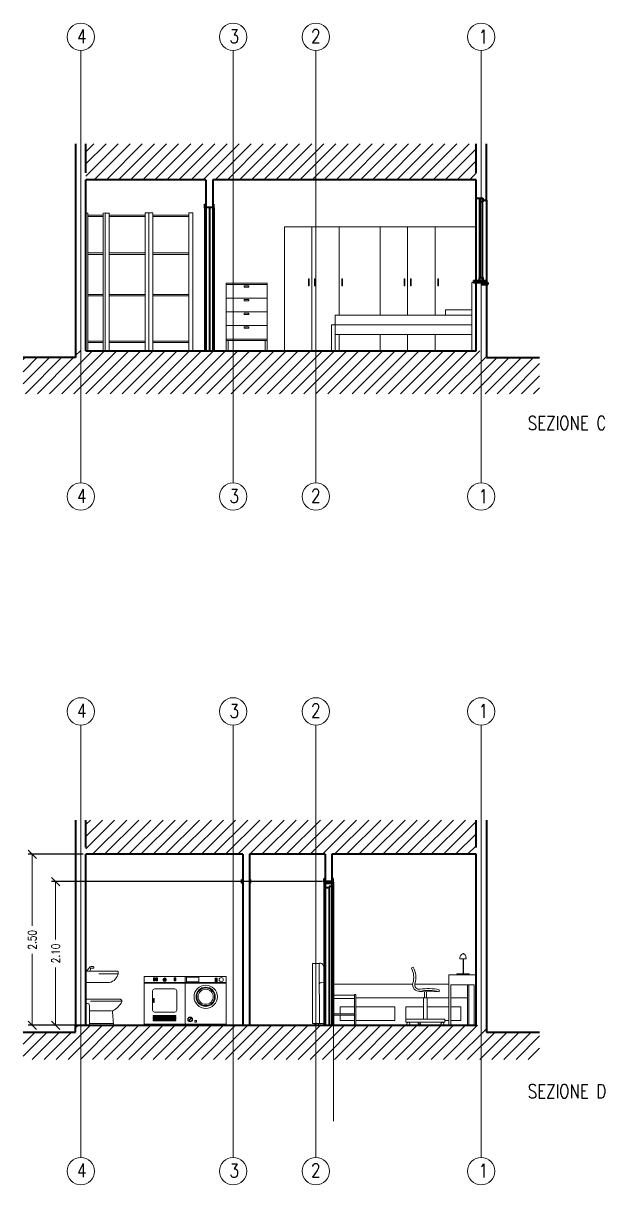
# Model space of a CAD drawing. Header units: metres. Extents: x 291.3 to 317.6, y 133.9 to 179.2.
# Drawn here: x 309.11 to 317.61, y 161.84 to 178.81 of the extents above; entities that cross this region are included whole.
import ezdxf

# ---------------------------------------------------------------- set-up
doc = ezdxf.new("R2010")
doc.units = ezdxf.units.M
for name, color, linetype, lineweight in [('A-ANNO-DIMS', 3, 'Continuous', 18), ('A-ANNO-TEXT', 3, 'Continuous', 18), ('A-ELEV-MBE1', 7, 'Continuous', 35), ('A-FURN', 8, 'Continuous', 18), ('A-SECT-MCUT', 2, 'Continuous', 35)]:
    doc.layers.add(name, color=color, linetype=linetype, lineweight=lineweight)
doc.layers.add('A-ANNO-SCRN', color=30, linetype='Continuous')
doc.layers.add('FINESTRE', color=4, linetype='Continuous')
doc.styles.add('E-ROMANS', font='romans.shx', dxfattribs={"width": 0.8})
doc.dimstyles.new('E-0100_ARW_18', dxfattribs={"dimscale": 0.001, "dimtxt": 180, "dimasz": 180, "dimexe": 90, "dimexo": 60, "dimgap": 90, "dimtad": 0, "dimzin": 0, "dimdsep": 46, "dimtxsty": 'E-ROMANS', "dimblk": 'OPEN90', "dimcen": 90, "dimclrd": 256, "dimclre": 256, "dimclrt": 256, "dimadec": 0, "dimazin": 0, "dimtfac": 1, "dimtmove": 1, "dimatfit": 3, "dimldrblk": 'OPEN90', "dimfxl": 1, "dimtfill": 1, "dimtolj": 1, "dimtzin": 0, "dimarcsym": 0})
pattern_1 = [(45, (247.67269, 152.58683), (-0.08838835, 0.08838835), [])]

# ---------------------------------------------------------------- blocks, each defined once
blk = doc.blocks.new('_Oblique')
at = {"color": 0, "linetype": 'ByBlock', "lineweight": -2}
blk.add_line((-0.5, -0.5), (0.5, 0.5), dxfattribs=at)
blk = doc.blocks.new('*D11')
at = {"layer": 'A-ANNO-DIMS', "lineweight": -2, "transparency": 16777216}
for p, q in [((309.987, 166.668), (309.183, 166.668)), ((309.987, 164.168), (309.183, 164.168))]:
    blk.add_line(p, q, dxfattribs=at)
at = {"layer": 'A-ANNO-DIMS', "transparency": 16777216}
for p, q in [((309.243, 166.668), (309.243, 165.624)), ((309.243, 164.168), (309.243, 165.212))]:
    blk.add_line(p, q, dxfattribs=at)
at = {"layer": 'A-ANNO-DIMS', "transparency": 16777216, "xscale": 0.12, "yscale": 0.12, "zscale": 0.12}
for p, rotation in [((309.243, 166.668), 90), ((309.243, 164.168), 270)]:
    blk.add_blockref('_Oblique', p, dxfattribs=dict(at, rotation=rotation))
at = {"layer": 'A-ANNO-DIMS', "transparency": 16777216, "insert": (309.243, 165.418), "char_height": 0.12, "attachment_point": 5, "rotation": 90, "style": 'E-ROMANS', "bg_fill": 3, "box_fill_scale": 1.1, "bg_fill_color": 256, "bg_fill_true_color": 13158600, "bg_fill_transparency": 0}
blk.add_mtext('\\A1;2.50', dxfattribs=at)
blk = doc.blocks.new('_Open90')
at = {"color": 0, "linetype": 'ByBlock', "lineweight": -2}
for p, q in [((0, 0), (-1, 0)), ((-0.5, 0.5), (0, 0)), ((0, 0), (-0.5, -0.5))]:
    blk.add_line(p, q, dxfattribs=at)
blk = doc.blocks.new('*D12')
at = {"layer": 'A-ANNO-DIMS', "lineweight": -2, "transparency": 16777216}
for p, q in [((313.482, 166.268), (309.525, 166.268)), ((313.482, 164.168), (309.525, 164.168))]:
    blk.add_line(p, q, dxfattribs=at)
at = {"layer": 'A-ANNO-DIMS', "transparency": 16777216}
for p, q in [((309.585, 166.268), (309.585, 165.424)), ((309.585, 164.168), (309.585, 165.012))]:
    blk.add_line(p, q, dxfattribs=at)
at = {"layer": 'A-ANNO-DIMS', "transparency": 16777216, "xscale": 0.12, "yscale": 0.12, "zscale": 0.12}
for p, rotation in [((309.585, 166.268), 90), ((309.585, 164.168), 270)]:
    blk.add_blockref('_Oblique', p, dxfattribs=dict(at, rotation=rotation))
at = {"layer": 'A-ANNO-DIMS', "transparency": 16777216, "insert": (309.585, 165.218), "char_height": 0.12, "attachment_point": 5, "rotation": 90, "style": 'E-ROMANS', "bg_fill": 3, "box_fill_scale": 1.1, "bg_fill_color": 256, "bg_fill_true_color": 13158600, "bg_fill_transparency": 0}
blk.add_mtext('\\A1;2.10', dxfattribs=at)
blk = doc.blocks.new('ORR14C228')
for p, q in [((0.159, 0.355), (-0.298, 0.355)), ((-0.288, 0.373), (-0.295, 0.363)), ((-0.276, 0.38), (0.217, 0.38)), ((0.227, 0.334), (0.227, 0.37)), ((-0.158, 0.196), (-0.176, 0.011)), ((-0.148, 0.21), (0.167, 0.21)), ((0.176, 0.01), (0.176, 0.284)), ((0.216, 0.324), (0.217, 0.324)), ((-0.174, 0.024), (0.176, 0.024)), ((-0.166, 0), (0.166, 0)), ((0, 0), (0, 0)), ((0, 0), (0, 0)), ((0, 0), (0, 0)), ((0, 0), (0, 0)), ((0, 0), (0, 0)), ((0, 0), (0, 0)), ((0, 0), (0, 0)), ((0, 0), (0, 0)), ((0, 0), (0, 0)), ((0, 0), (0, 0)), ((0, 0), (0, 0)), ((0, 0), (0, 0)), ((0, 0), (0, 0)), ((0, 0), (0, 0)), ((0, 0), (0, 0)), ((0, 0), (0, 0)), ((0, 0), (0, 0)), ((0, 0), (0, 0)), ((0, 0), (0, 0)), ((0, 0), (0, 0)), ((0, 0), (0, 0)), ((0, 0), (0, 0)), ((0, 0), (0, 0)), ((0, 0), (0, 0)), ((0, 0), (0, 0)), ((0, 0), (0, 0)), ((0, 0), (0, 0)), ((0, 0), (0, 0)), ((0, 0), (0, 0)), ((0, 0), (0, 0)), ((0, 0), (0, 0)), ((0, 0), (0, 0)), ((0, 0), (0, 0)), ((0, 0), (0, 0)), ((0, 0), (0, 0)), ((0, 0), (0, 0)), ((0, 0), (0, 0)), ((0, 0), (0, 0)), ((0, 0), (0, 0)), ((0, 0), (0, 0)), ((0, 0), (0, 0)), ((0, 0), (0, 0)), ((0, 0), (0, 0)), ((0, 0), (0, 0)), ((0, 0), (0, 0)), ((0, 0), (0, 0)), ((0, 0), (0, 0)), ((0, 0), (0, 0)), ((0, 0), (0, 0)), ((0, 0), (0, 0)), ((0, 0), (0, 0))]:
    blk.add_line(p, q)
for centre, radius, start, end in [((-0.283, 0.355), 0.015, 146.9409, 211.2611), ((-0.053, 0.454), 0.265, 203.8367, 244.1143), ((-0.276, 0.365), 0.015, 90, 145.5929), ((0.217, 0.37), 0.01, 0, 90), ((-0.178, 0.198), 0.02, 354.5036, 64.1143), ((0.216, 0.284), 0.04, 90, 180), ((0.217, 0.334), 0.01, 270, 0), ((-0.166, 0.01), 0.01, 174.5036, 270), ((0, 0), 0.0000003, 90, 152.5342), ((0, 0), 0.0000003, 332.5342, 90), ((0, 0), 0.0000003, 332.5342, 90), ((0, 0), 0.0000001, 332.5342, 90), ((0, 0), 0.0000001, 270, 332.5342), ((0, 0), 0.0000001, 270, 332.5342), ((0, 0), 0.0000001, 332.5342, 90), ((0, 0), 0.0000001, 90, 152.5342), ((0, 0), 0.0000001, 90, 152.5342), ((0, 0), 0.0000001, 152.5342, 270), ((0, 0), 0.0000001, 90, 152.5342), ((0, 0), 0.0000001, 0, 90), ((0, 0), 0.0000001, 90, 180), ((0, 0), 0.0000001, 180, 270), ((0, 0), 0.0000001, 270, 0), ((0, 0), 0.0000001, 0, 90), ((0, 0), 0.0000001, 90, 180), ((0.166, 0.01), 0.01, 270, 0), ((0, 0), 0.0000003, 152.5342, 270), ((0, 0), 0.0000003, 270, 332.5342), ((0, 0), 0.0000001, 270, 332.5342), ((0, 0), 0.0000001, 332.5342, 90), ((0, 0), 0.0000001, 90, 152.5342), ((0, 0), 0.0000001, 152.5342, 270), ((0, 0), 0.0000001, 332.5342, 90), ((0, 0), 0.0000001, 90, 152.5342), ((0, 0), 0.0000001, 152.5342, 270), ((0, 0), 0.0000001, 180, 270), ((0, 0), 0.0000001, 180, 270), ((0, 0), 0.0000001, 90, 180), ((0, 0), 0.0000001, 0, 90), ((0, 0), 0.0000001, 270, 0), ((0, 0), 0.0000001, 180, 270), ((0, 0), 0.0000001, 90, 180), ((0, 0), 0.0000001, 270, 0), ((0, 0), 0.0000001, 360, 90), ((0, 0), 0.0000001, 270, 360), ((0, 0), 0.0000001, 180, 270), ((0, 0), 0.0000001, 90, 180)]:
    blk.add_arc(centre, radius, start, end)

msp = doc.modelspace()

# ---------------------------------------------------------------- hatches: boundary and pattern name
at = {"layer": 'A-ANNO-SCRN'}
h = msp.add_hatch(dxfattribs=at)
h.set_pattern_fill('ANSI31', color=0)
h.set_pattern_definition(pattern_1)
h.paths.add_polyline_path([(312.177, 177.051), (310.027, 177.051), (310.027, 176.626), (310.027, 176.526), (311.779, 176.526), (311.879, 176.526), (312.177, 176.526)])
h.paths.add_polyline_path([(313.386, 177.051), (312.177, 177.051), (312.177, 176.526), (313.386, 176.526)])
h.paths.add_polyline_path([(315.727, 177.051), (313.386, 177.051), (313.386, 176.526), (313.622, 176.526), (315.727, 176.526), (315.727, 176.626)])
h = msp.add_hatch(dxfattribs=at)
h.set_pattern_fill('ANSI31', color=0)
h.set_pattern_definition(pattern_1)
h.paths.add_polyline_path([(309.953, 174.026), (309.877, 174.026), (309.877, 173.926), (309.111, 173.926), (309.111, 173.398), (309.953, 173.398)])
h.paths.add_polyline_path([(312.177, 174.026), (310.027, 174.026), (309.953, 174.026), (309.953, 173.398), (312.177, 173.398)])
h.paths.add_polyline_path([(313.386, 174.026), (312.177, 174.026), (312.177, 173.398), (313.386, 173.398)])
h.paths.add_polyline_path([(315.802, 174.026), (315.727, 174.026), (313.386, 174.026), (313.386, 173.398), (315.802, 173.398)])
h.paths.add_polyline_path([(316.655, 173.926), (315.877, 173.926), (315.877, 174.026), (315.802, 174.026), (315.802, 173.398), (316.655, 173.398)])

# ---------------------------------------------------------------- linework, layer by layer
at = {"layer": 'A-ANNO-DIMS'}
for p, q in [((309.953, 178.414), (309.953, 172.096)), ((312.177, 178.414), (312.177, 172.096)), ((313.386, 178.414), (313.386, 172.096)), ((315.802, 178.414), (315.802, 172.096)), ((315.802, 168.556), (315.802, 162.237))]:
    msp.add_line(p, q, dxfattribs=at)
for centre in [(309.953, 178.614), (312.177, 178.614), (313.386, 178.614), (315.802, 178.614), (309.953, 171.896), (312.177, 171.896), (313.386, 171.896), (315.802, 171.896), (309.953, 168.756), (312.177, 168.756), (313.386, 168.756), (315.802, 168.756), (309.953, 162.037), (312.177, 162.037), (313.386, 162.037), (315.802, 162.037)]:
    msp.add_circle(centre, 0.2, dxfattribs=at)
at = {"layer": 'A-ELEV-MBE1'}
for p, q in [((315.727, 175.056), (315.727, 176.256)), ((315.877, 176.226), (315.877, 175.026)), ((311.764, 176.171), (311.779, 176.171)), ((311.764, 176.116), (311.764, 176.171)), ((311.779, 176.116), (311.764, 176.116)), ((311.764, 176.116), (311.764, 174.026)), ((311.779, 176.126), (311.779, 174.026)), ((311.834, 176.126), (311.834, 174.026)), ((311.894, 176.171), (311.879, 176.171)), ((311.879, 176.126), (311.879, 174.026)), ((311.879, 176.116), (311.894, 176.116)), ((311.894, 176.116), (311.894, 176.171)), ((311.894, 176.116), (311.894, 174.026)), ((313.622, 166.268), (313.522, 166.268)), ((313.637, 166.313), (313.622, 166.313)), ((313.622, 166.268), (313.622, 166.198)), ((313.622, 166.258), (313.637, 166.258)), ((313.637, 166.258), (313.637, 166.313)), ((313.637, 166.258), (313.637, 164.168))]:
    msp.add_line(p, q, dxfattribs=at)
msp.add_lwpolyline([(313.622, 166.198), (313.622, 164.168)], dxfattribs=at)
at = {"layer": 'A-FURN'}
for p, q in [((310.057, 176.04), (310.027, 176.04)), ((310.057, 176.01), (310.057, 176.04)), ((310.057, 176.01), (310.057, 174.026)), ((310.278, 176.01), (310.057, 176.01)), ((310.057, 175.99), (310.278, 175.99)), ((310.308, 176.041), (310.278, 176.04)), ((310.278, 176.01), (310.278, 176.04)), ((310.278, 174.026), (310.278, 176.01)), ((310.308, 176.041), (310.308, 174.026)), ((310.308, 176.04), (310.308, 174.026)), ((310.308, 176.04), (310.365, 176.04)), ((310.365, 174.026), (310.365, 176.041)), ((310.365, 176.01), (310.891, 176.01)), ((310.891, 175.99), (310.365, 175.99)), ((310.891, 176.041), (310.891, 174.026)), ((310.891, 176.041), (310.948, 176.041)), ((310.948, 176.041), (310.948, 174.026)), ((310.948, 176.041), (311.005, 176.041)), ((310.948, 174.026), (310.948, 176.041)), ((311.005, 174.026), (311.005, 176.041)), ((311.005, 176.01), (311.531, 176.01)), ((311.531, 175.99), (311.005, 175.99)), ((311.531, 176.041), (311.531, 174.026)), ((311.531, 176.041), (311.588, 176.041)), ((311.588, 174.026), (311.588, 176.041)), ((312.927, 174.026), (312.927, 175.837)), ((312.927, 175.837), (314.327, 175.836)), ((313.327, 174.026), (313.327, 175.837)), ((313.727, 174.546), (313.727, 175.837)), ((314.327, 175.837), (315.727, 175.836)), ((314.327, 174.546), (314.327, 175.836)), ((314.727, 174.546), (314.727, 175.837)), ((315.127, 174.546), (315.127, 175.837)), ((315.727, 175.056), (315.727, 175.836)), ((310.278, 175.456), (310.057, 175.456)), ((310.278, 175.436), (310.057, 175.436)), ((310.365, 175.456), (310.891, 175.456)), ((310.891, 175.436), (310.365, 175.436)), ((311.005, 175.456), (311.531, 175.456)), ((311.531, 175.436), (311.005, 175.436)), ((310.057, 175.256), (310.057, 175.236)), ((313.277, 174.976), (313.277, 175.076)), ((313.277, 175.076), (313.287, 175.076)), ((313.287, 175.076), (313.287, 174.976)), ((313.377, 175.076), (313.367, 175.076)), ((313.367, 175.076), (313.367, 174.976)), ((313.377, 174.976), (313.377, 175.076)), ((313.777, 175.076), (313.767, 175.076)), ((313.767, 175.076), (313.767, 174.976)), ((313.777, 174.976), (313.777, 175.076)), ((314.677, 174.976), (314.677, 175.076)), ((314.677, 175.076), (314.687, 175.076)), ((314.687, 175.076), (314.687, 174.976)), ((314.767, 175.076), (314.767, 174.976)), ((314.767, 175.076), (314.777, 175.076)), ((314.777, 174.976), (314.777, 175.076)), ((315.177, 175.076), (315.167, 175.076)), ((315.167, 175.076), (315.167, 174.976)), ((315.177, 174.976), (315.177, 175.076)), ((312.674, 175.016), (312.074, 175.016)), ((312.074, 175.016), (312.074, 174.026)), ((312.674, 174.996), (312.074, 174.996)), ((312.074, 174.996), (312.374, 174.996)), ((312.339, 174.976), (312.339, 174.956)), ((312.409, 174.976), (312.339, 174.976)), ((312.339, 174.956), (312.409, 174.956)), ((312.409, 174.956), (312.409, 174.976)), ((312.674, 174.026), (312.674, 175.016)), ((312.674, 175.016), (312.674, 174.996)), ((312.674, 174.996), (312.674, 174.796)), ((312.927, 174.026), (312.927, 175.026)), ((313.287, 174.976), (313.277, 174.976)), ((313.367, 174.976), (313.377, 174.976)), ((313.767, 174.976), (313.777, 174.976)), ((314.687, 174.976), (314.677, 174.976)), ((314.767, 174.976), (314.777, 174.976)), ((315.167, 174.976), (315.177, 174.976)), ((315.666, 174.026), (315.666, 175.026)), ((315.666, 175.026), (315.727, 175.026)), ((315.727, 174.026), (315.727, 175.026)), ((310.278, 174.849), (310.057, 174.849)), ((310.057, 174.829), (310.278, 174.829)), ((310.365, 174.849), (310.891, 174.849)), ((310.891, 174.829), (310.365, 174.829)), ((311.005, 174.849), (311.531, 174.849)), ((311.531, 174.829), (311.005, 174.829)), ((312.674, 174.796), (312.074, 174.796)), ((312.339, 174.776), (312.339, 174.756)), ((312.409, 174.776), (312.339, 174.776)), ((312.339, 174.756), (312.409, 174.756)), ((312.409, 174.756), (312.409, 174.776)), ((312.674, 174.796), (312.674, 174.596)), ((310.057, 174.649), (310.057, 174.629)), ((312.674, 174.596), (312.074, 174.596)), ((312.074, 174.596), (312.674, 174.596)), ((312.339, 174.576), (312.339, 174.556)), ((312.409, 174.576), (312.339, 174.576)), ((312.339, 174.556), (312.409, 174.556)), ((312.409, 174.556), (312.409, 174.576)), ((312.674, 174.596), (312.674, 174.396)), ((313.666, 174.406), (313.666, 174.546)), ((313.666, 174.546), (315.666, 174.546)), ((315.667, 174.626), (315.282, 174.626)), ((315.282, 174.626), (315.282, 174.546)), ((315.667, 174.626), (315.667, 174.626)), ((312.674, 174.396), (312.074, 174.396)), ((312.339, 174.376), (312.339, 174.356)), ((312.409, 174.376), (312.339, 174.376)), ((312.339, 174.356), (312.409, 174.356)), ((312.409, 174.356), (312.409, 174.376)), ((312.674, 174.396), (312.674, 174.196)), ((313.616, 174.406), (313.616, 174.026)), ((313.616, 174.406), (313.697, 174.406)), ((313.666, 174.406), (313.666, 174.026)), ((315.666, 174.406), (313.697, 174.406)), ((312.674, 174.196), (312.074, 174.196)), ((312.674, 174.196), (312.674, 174.176)), ((313.666, 174.266), (315.666, 174.266)), ((313.727, 174.266), (313.727, 174.026)), ((314.327, 174.266), (314.327, 174.026)), ((314.727, 174.266), (314.727, 174.026)), ((315.127, 174.266), (315.127, 174.026)), ((310.278, 174.169), (310.057, 174.169)), ((310.057, 174.149), (310.278, 174.149)), ((310.365, 174.169), (310.891, 174.169)), ((310.891, 174.149), (310.365, 174.149)), ((311.005, 174.169), (311.531, 174.169)), ((311.531, 174.149), (311.005, 174.149)), ((312.674, 174.176), (312.074, 174.176)), ((312.074, 174.026), (312.104, 174.026)), ((312.104, 174.026), (312.104, 174.176)), ((312.644, 174.026), (312.644, 174.176)), ((312.674, 174.026), (312.644, 174.026)), ((315.532, 165.218), (315.548, 165.218)), ((315.532, 165.218), (315.532, 165.214)), ((315.532, 165.214), (315.548, 165.214)), ((315.537, 165.218), (315.542, 165.218)), ((315.548, 165.214), (315.548, 165.218)), ((314.807, 165.017), (314.781, 165.003)), ((315.489, 165.14), (315.584, 165.14)), ((315.537, 164.918), (315.537, 165.14)), ((315.542, 165.14), (315.542, 164.918)), ((315.727, 164.908), (315.327, 164.908)), ((315.327, 164.168), (315.327, 164.908)), ((315.447, 164.918), (315.447, 164.913)), ((315.447, 164.918), (315.627, 164.918)), ((315.447, 164.918), (315.537, 164.918)), ((315.447, 164.908), (315.447, 164.918)), ((315.627, 164.908), (315.447, 164.908)), ((315.537, 164.918), (315.537, 164.918)), ((315.627, 164.918), (315.627, 164.908)), ((310.877, 164.793), (311.477, 164.793)), ((310.877, 164.783), (311.477, 164.783)), ((311.188, 164.835), (311.199, 164.838)), ((311.477, 164.793), (312.077, 164.793)), ((311.477, 164.783), (312.077, 164.783)), ((313.622, 164.768), (314.8, 164.768)), ((313.622, 164.768), (313.642, 164.768)), ((313.642, 164.768), (313.642, 164.168)), ((313.642, 164.768), (313.642, 162.768)), ((313.642, 162.768), (313.642, 164.768)), ((313.642, 164.768), (313.642, 164.568)), ((314.83, 164.768), (315.327, 164.768)), ((315.187, 164.688), (315.187, 164.658)), ((315.357, 164.168), (315.357, 164.758)), ((315.357, 164.758), (315.697, 164.758)), ((315.602, 164.168), (315.602, 164.758)), ((315.622, 164.168), (315.622, 164.758)), ((315.697, 164.758), (315.697, 164.168)), ((313.642, 164.618), (313.637, 164.618)), ((313.642, 164.618), (313.642, 164.168)), ((313.642, 164.618), (313.642, 164.608)), ((313.642, 164.608), (313.952, 164.608)), ((313.952, 164.558), (313.642, 164.558)), ((313.972, 164.618), (313.952, 164.618)), ((313.952, 164.618), (313.952, 164.168)), ((313.952, 164.608), (313.952, 164.608)), ((313.952, 164.608), (313.952, 164.558)), ((313.972, 164.168), (313.972, 164.618)), ((315.327, 164.568), (313.972, 164.568)), ((315.187, 164.658), (314.898, 164.664)), ((314.961, 164.568), (315.011, 164.568)), ((314.961, 164.256), (314.961, 164.568)), ((314.971, 164.662), (314.971, 164.568)), ((315.001, 164.662), (315.001, 164.568)), ((315.011, 164.256), (315.011, 164.568)), ((315.357, 164.568), (315.602, 164.568)), ((313.952, 164.338), (313.642, 164.338)), ((313.742, 164.338), (313.742, 164.438)), ((313.742, 164.438), (313.952, 164.438)), ((313.952, 164.318), (313.952, 164.338)), ((313.972, 164.438), (314.542, 164.438)), ((314.492, 164.438), (314.542, 164.438)), ((314.542, 164.238), (314.542, 164.438)), ((314.542, 164.438), (314.542, 164.238)), ((314.702, 164.438), (314.702, 164.238)), ((314.752, 164.438), (314.702, 164.438)), ((314.961, 164.438), (314.702, 164.438)), ((315.327, 164.438), (315.011, 164.438)), ((315.357, 164.438), (315.502, 164.438)), ((315.502, 164.238), (315.502, 164.438)), ((311.531, 164.231), (311.566, 164.28)), ((311.535, 164.228), (311.57, 164.277)), ((313.335, 164.194), (313.507, 164.194)), ((313.642, 164.318), (313.952, 164.318)), ((313.642, 164.168), (313.642, 164.168)), ((313.642, 164.168), (313.642, 164.168)), ((313.642, 164.168), (313.692, 164.168)), ((313.742, 164.238), (313.742, 164.318)), ((313.952, 164.238), (313.742, 164.238)), ((313.972, 164.238), (314.542, 164.238)), ((314.701, 164.256), (315.271, 164.256)), ((314.701, 164.216), (314.701, 164.256)), ((315.271, 164.216), (314.701, 164.216)), ((314.722, 164.216), (314.722, 164.206)), ((314.752, 164.216), (314.752, 164.206)), ((314.879, 164.19), (314.914, 164.19)), ((314.914, 164.19), (314.879, 164.19)), ((314.882, 164.216), (314.882, 164.206)), ((314.882, 164.216), (314.882, 164.206)), ((314.911, 164.216), (314.911, 164.206)), ((315.221, 164.216), (315.221, 164.206)), ((315.25, 164.216), (315.25, 164.206)), ((315.271, 164.256), (315.271, 164.216)), ((315.271, 164.238), (315.327, 164.238)), ((315.357, 164.238), (315.502, 164.238)), ((315.602, 164.168), (315.552, 164.168)), ((315.622, 164.168), (315.602, 164.168))]:
    msp.add_line(p, q, dxfattribs=at)
for points in [[(315.584, 165.14), (315.579, 165.173), (315.567, 165.196), (315.554, 165.21), (315.548, 165.214)], [(313.436, 165.059), (313.44, 164.194), (313.335, 164.194), (313.335, 165.061)], [(313.347, 165.072), (313.427, 165.072)], [(313.463, 164.796), (313.507, 164.795)]]:
    msp.add_lwpolyline(points, dxfattribs=at)
for points in [[(310.877, 164.183), (311.477, 164.183), (311.477, 164.883), (310.877, 164.883)], [(311.014, 164.864), (311.039, 164.864), (311.039, 164.858), (311.014, 164.858)], [(311.014, 164.854), (311.039, 164.854), (311.039, 164.847), (311.014, 164.847)], [(311.051, 164.864), (311.075, 164.864), (311.075, 164.858), (311.051, 164.858)], [(311.051, 164.854), (311.075, 164.854), (311.075, 164.847), (311.051, 164.847)], [(311.341, 164.864), (311.317, 164.864), (311.317, 164.858), (311.341, 164.858)], [(311.341, 164.854), (311.317, 164.854), (311.317, 164.847), (311.341, 164.847)], [(311.477, 164.183), (312.077, 164.183), (312.077, 164.883), (311.477, 164.883)], [(311.495, 164.803), (311.675, 164.803), (311.675, 164.873), (311.495, 164.873)], [(311.913, 164.842), (311.943, 164.842), (311.943, 164.857), (311.913, 164.857)], [(311.014, 164.843), (311.039, 164.843), (311.039, 164.837), (311.014, 164.837)], [(311.014, 164.827), (311.039, 164.827), (311.039, 164.833), (311.014, 164.833)], [(311.014, 164.817), (311.039, 164.817), (311.039, 164.823), (311.014, 164.823)], [(311.051, 164.843), (311.075, 164.843), (311.075, 164.837), (311.051, 164.837)], [(311.051, 164.827), (311.075, 164.827), (311.075, 164.833), (311.051, 164.833)], [(311.051, 164.817), (311.075, 164.817), (311.075, 164.823), (311.051, 164.823)], [(311.341, 164.843), (311.317, 164.843), (311.317, 164.837), (311.341, 164.837)], [(311.341, 164.827), (311.317, 164.827), (311.317, 164.833), (311.341, 164.833)], [(311.341, 164.817), (311.317, 164.817), (311.317, 164.823), (311.341, 164.823)], [(311.913, 164.822), (311.943, 164.822), (311.943, 164.837), (311.913, 164.837)], [(311.913, 164.802), (311.943, 164.802), (311.943, 164.817), (311.913, 164.817)], [(311.016, 164.503), (311.023, 164.503), (311.023, 164.559), (311.016, 164.559)], [(310.916, 164.168), (310.941, 164.168), (310.941, 164.183), (310.916, 164.183)], [(311.439, 164.168), (311.414, 164.168), (311.414, 164.183), (311.439, 164.183)], [(311.516, 164.168), (311.541, 164.168), (311.541, 164.183), (311.516, 164.183)], [(311.619, 164.214), (311.644, 164.214), (311.644, 164.239), (311.619, 164.239)], [(312.039, 164.168), (312.014, 164.168), (312.014, 164.183), (312.039, 164.183)], [(313.37, 164.194), (313.423, 164.194), (313.423, 164.168), (313.37, 164.168)]]:
    msp.add_lwpolyline(points, close=True, dxfattribs=at)
msp.add_lwpolyline([(311.03, 164.362), (311.325, 164.362, 0.414214), (311.353, 164.391), (311.353, 164.672, 0.414214), (311.325, 164.7), (311.03, 164.7, 0.414214), (311.002, 164.672), (311.002, 164.391, 0.414214)], format="xyb", close=True, dxfattribs=at)
at = {"layer": 'A-FURN', "color": 8}
for points in [[(311.01, 164.308), (311.34, 164.308), (311.34, 164.313), (311.01, 164.313)], [(311.01, 164.295), (311.34, 164.295), (311.34, 164.3), (311.01, 164.3)], [(311.01, 164.288), (311.34, 164.288), (311.34, 164.282), (311.01, 164.282)], [(311.01, 164.275), (311.34, 164.275), (311.34, 164.269), (311.01, 164.269)], [(311.01, 164.262), (311.34, 164.262), (311.34, 164.257), (311.01, 164.257)], [(311.01, 164.244), (311.34, 164.244), (311.34, 164.249), (311.01, 164.249)], [(311.01, 164.231), (311.34, 164.231), (311.34, 164.237), (311.01, 164.237)]]:
    msp.add_lwpolyline(points, close=True, dxfattribs=at)
at = {"layer": 'A-FURN'}
for centre, radius in [((311.178, 164.833), 0.0264), ((311.178, 164.833), 0.0224), ((312.003, 164.835), 0.0311), ((311.178, 164.833), 0.0104), ((311.178, 164.833), 0.00488), ((311.777, 164.585), 0.17), ((311.777, 164.585), 0.14), ((311.777, 164.585), 0.13), ((311.777, 164.585), 0.11), ((311.55, 164.254), 0.035), ((311.55, 164.254), 0.03), ((314.737, 164.19), 0.0216), ((315.236, 164.19), 0.0216)]:
    msp.add_circle(centre, radius, dxfattribs=at)
for centre, radius, start, end in [((315.564, 165.145), 0.0758, 115.4049, 184.4354), ((313.348, 165.059), 0.0129, 92.1959, 188.5521), ((313.422, 165.059), 0.0141, 0.8732, 71.2824), ((313.457, 165.049), 0.0274, 27.2966, 144.7019), ((314.512, 165.582), 1.155, 206.8059, 210.969), ((314.538, 164.868), 0.308, 342.6834, 28.9232), ((314.538, 164.868), 0.278, 342.6834, 28.9232), ((313.478, 164.746), 0.0522, 107.0715, 141.3011), ((314.898, 164.762), 0.0977, 165.7478, 276.8003), ((314.898, 164.762), 0.0682, 167.3328, 279.4278), ((315.03, 163.935), 0.769, 78.2061, 99.0264), ((315.034, 164.061), 0.616, 75.5823, 101.6502)]:
    msp.add_arc(centre, radius, start, end, dxfattribs=at)
for centre, ratio, start_param in [((314.888, 164.19), 0.430708, -2.397974), ((314.905, 164.19), 0.429752, -1.570796)]:
    msp.add_ellipse(centre, major_axis=(0, -0.0216), ratio=ratio, start_param=start_param, end_param=1.570796, dxfattribs=at)
at = {"layer": 'A-FURN', "extrusion": (0, 0, -1)}
for centre, ratio, start_param in [((314.888, 164.19), 0.429752, -1.570796), ((314.905, 164.19), 0.430708, -2.397974)]:
    msp.add_ellipse(centre, major_axis=(0, -0.0216), ratio=ratio, start_param=start_param, end_param=1.570796, dxfattribs=at)
at = {"layer": 'A-FURN'}
for p in [(310.28, 174.026), (310.28, 164.168)]:
    msp.add_point(p, dxfattribs=at)
at = {"layer": 'A-SECT-MCUT', "color": 2}
for p, q in [((309.877, 177.051), (309.877, 173.926)), ((310.027, 176.226), (310.027, 176.526)), ((311.779, 176.526), (311.779, 176.126)), ((311.879, 176.526), (311.879, 176.126)), ((315.727, 176.526), (313.622, 176.526)), ((315.727, 174.026), (315.727, 175.026)), ((315.877, 174.996), (315.877, 173.926)), ((310.027, 174.026), (315.727, 174.026)), ((309.877, 167.168), (309.877, 166.368)), ((310.027, 166.768), (310.027, 167.168)), ((315.727, 166.768), (315.727, 167.168)), ((315.877, 167.168), (315.877, 166.368)), ((310.027, 166.368), (310.027, 166.668)), ((312.318, 166.668), (312.318, 164.168)), ((312.418, 166.668), (312.418, 164.168)), ((313.522, 166.668), (313.522, 164.168)), ((315.727, 166.668), (313.622, 166.668)), ((313.622, 166.668), (313.622, 166.268)), ((315.727, 166.368), (315.727, 166.668)), ((309.877, 166.368), (309.877, 164.168)), ((315.877, 166.368), (315.877, 164.168)), ((309.877, 164.068), (309.877, 164.168)), ((309.877, 164.168), (310.027, 164.168)), ((310.027, 164.168), (315.727, 164.168)), ((315.877, 164.168), (315.877, 164.068)), ((309.111, 164.068), (309.877, 164.068)), ((315.877, 164.068), (316.655, 164.068))]:
    msp.add_line(p, q, dxfattribs=at)
at = {"layer": 'A-SECT-MCUT'}
for p, q in [((310.027, 176.626), (310.027, 177.051)), ((315.727, 176.626), (315.727, 177.051)), ((315.877, 176.226), (315.877, 177.051)), ((315.727, 176.256), (315.727, 176.526)), ((315.727, 176.256), (315.827, 176.256)), ((315.777, 176.256), (315.777, 176.226)), ((315.777, 176.226), (315.777, 176.206)), ((315.827, 176.256), (315.827, 176.226)), ((315.827, 176.226), (315.877, 176.226)), ((315.827, 176.226), (315.827, 176.206)), ((311.779, 176.126), (311.879, 176.126)), ((315.827, 176.206), (315.777, 176.206)), ((315.687, 175.056), (315.877, 175.056)), ((315.687, 175.056), (315.687, 175.026)), ((315.777, 175.056), (315.777, 175.096)), ((315.777, 175.096), (315.827, 175.096)), ((315.777, 175.096), (315.789, 175.096)), ((315.789, 175.096), (315.801, 175.096)), ((315.827, 175.096), (315.827, 175.056)), ((315.687, 175.026), (315.877, 175.026)), ((315.801, 175.026), (315.897, 175.026)), ((315.801, 174.996), (315.897, 174.996)), ((315.897, 175.026), (315.897, 174.996)), ((309.877, 173.926), (309.111, 173.926)), ((315.877, 173.926), (316.655, 173.926))]:
    msp.add_line(p, q, dxfattribs=at)
at = {"layer": 'A-SECT-MCUT', "color": 2}
for points in [[(311.779, 176.526), (310.027, 176.526)], [(313.622, 176.526), (311.879, 176.526)], [(310.027, 174.026), (310.027, 176.226)], [(312.318, 166.668), (310.027, 166.668)], [(313.522, 166.668), (312.418, 166.668)], [(310.027, 164.168), (310.027, 166.368)], [(315.727, 164.168), (315.727, 166.368)]]:
    msp.add_lwpolyline(points, dxfattribs=at)
at = {"layer": 'FINESTRE'}
for p, q in [((315.827, 175.096), (315.827, 176.226)), ((315.777, 175.096), (315.777, 176.206)), ((315.789, 175.096), (315.789, 176.206)), ((315.801, 175.096), (315.801, 176.206))]:
    msp.add_line(p, q, dxfattribs=at)

# ---------------------------------------------------------------- texts
at = {"layer": 'A-ANNO-TEXT', "char_height": 0.2, "attachment_point": 1, "style": 'E-ROMANS'}
for s, width, insert in [('4', 0.34021, (309.899, 178.723)), ('3', 0.34021, (312.125, 178.722)), ('2', 0.34021, (313.316, 178.727)), ('1', 0.34021, (315.767, 178.719)), ('SEZIONE C', 3.80072, (316.482, 173.07)), ('4', 0.34021, (309.899, 172.005)), ('3', 0.34021, (312.125, 172.003)), ('2', 0.34021, (313.316, 172.009)), ('1', 0.34021, (315.767, 172.001)), ('4', 0.34021, (309.899, 168.865)), ('3', 0.34021, (312.125, 168.863)), ('2', 0.34021, (313.316, 168.869)), ('1', 0.34021, (315.767, 168.861)), ('SEZIONE D', 3.80072, (316.482, 163.305)), ('4', 0.34021, (309.899, 162.146)), ('3', 0.34021, (312.125, 162.145)), ('2', 0.34021, (313.316, 162.15)), ('1', 0.34021, (315.767, 162.142))]:
    msp.add_mtext_dynamic_manual_height_columns(s, width=width, gutter_width=9, heights=[0], dxfattribs=dict(at, insert=insert))

# ---------------------------------------------------------------- next in the draw order: dimensions: what is measured, and where the dimension line sits
at = {"layer": 'A-ANNO-DIMS'}
dim = msp.add_linear_dim(base=(309.243, 164.168), p1=(310.027, 166.668), p2=(310.027, 164.168), angle=90, dimstyle='E-0100_ARW_18', override={"dimtxt": 120, "dimasz": 120, "dimexe": 60, "dimexo": 40, "dimgap": 60, "dimblk": 'Oblique', "dimcen": 60, "dimlwd": 65535}, dxfattribs=at)
dim.commit()
dim.dimension.update_dxf_attribs({"geometry": '*D11', "text_midpoint": (309.243, 165.418)})

# ---------------------------------------------------------------- next in the draw order: hatches: boundary and pattern name
at = {"layer": 'A-ANNO-SCRN'}
h = msp.add_hatch(dxfattribs=at)
h.set_pattern_fill('ANSI31', color=0)
h.set_pattern_definition([(45, (214.59854, 118.87284), (-0.08838835, 0.08838835), [])])
h.paths.add_polyline_path([(310.027, 166.668), (310.027, 167.168), (315.727, 167.168), (315.727, 166.668)])

# ---------------------------------------------------------------- next in the draw order: dimensions: what is measured, and where the dimension line sits
at = {"layer": 'A-ANNO-DIMS'}
dim = msp.add_linear_dim(base=(309.585, 164.168), p1=(313.522, 166.268), p2=(313.522, 164.168), angle=90, dimstyle='E-0100_ARW_18', override={"dimtxt": 120, "dimasz": 120, "dimexe": 60, "dimexo": 40, "dimgap": 60, "dimblk": 'Oblique', "dimcen": 60, "dimlwd": 65535}, dxfattribs=at)
dim.commit()
dim.dimension.update_dxf_attribs({"geometry": '*D12', "text_midpoint": (309.585, 165.218)})

# ---------------------------------------------------------------- next in the draw order: hatches: boundary and pattern name
at = {"layer": 'A-ANNO-SCRN'}
h = msp.add_hatch(dxfattribs=at)
h.set_pattern_fill('ANSI31', color=0)
h.set_pattern_definition([(45, (214.59854, 115.87284), (-0.08838835, 0.08838835), [])])
h.paths.add_polyline_path([(316.655, 163.668), (316.655, 164.068), (315.877, 164.068), (315.877, 164.168), (309.877, 164.168), (309.877, 164.068), (309.111, 164.068), (309.111, 163.668)])

# ---------------------------------------------------------------- next in the draw order: linework, layer by layer
msp.add_line((310.027, 164.875), (310.027, 164.875))
msp.add_line((310.027, 164.875), (310.027, 164.875))
msp.add_line((310.027, 164.875), (310.027, 164.875))
msp.add_line((310.027, 164.875), (310.027, 164.875))
msp.add_line((310.027, 164.875), (310.027, 164.875))
msp.add_line((310.027, 164.875), (310.027, 164.875))
msp.add_line((310.027, 164.875), (310.027, 164.875))
msp.add_line((310.027, 164.875), (310.027, 164.875))
msp.add_line((310.027, 164.875), (310.027, 164.875))
msp.add_line((310.027, 164.875), (310.027, 164.875))
msp.add_line((310.027, 164.875), (310.027, 164.875))
msp.add_line((310.027, 164.875), (310.027, 164.875))
msp.add_line((310.027, 164.875), (310.027, 164.875))
msp.add_line((310.027, 164.875), (310.027, 164.875))
msp.add_line((310.027, 164.875), (310.027, 164.875))
msp.add_line((310.027, 164.875), (310.027, 164.875))
msp.add_line((310.027, 164.875), (310.027, 164.875))
msp.add_line((310.027, 164.875), (310.027, 164.875))
msp.add_line((310.027, 164.875), (310.027, 164.875))
msp.add_line((310.027, 164.875), (310.027, 164.875))
msp.add_line((310.027, 164.875), (310.027, 164.875))
msp.add_line((310.027, 164.875), (310.027, 164.875))
msp.add_line((310.027, 164.875), (310.027, 164.875))
msp.add_line((310.027, 164.875), (310.027, 164.875))
msp.add_line((310.027, 164.875), (310.027, 164.875))
msp.add_line((310.027, 164.875), (310.027, 164.875))
msp.add_line((310.027, 164.875), (310.027, 164.875))
msp.add_line((310.027, 164.875), (310.027, 164.875))
msp.add_line((310.027, 164.875), (310.027, 164.875))
msp.add_line((310.027, 164.875), (310.027, 164.875))
msp.add_line((310.027, 164.875), (310.027, 164.875))
msp.add_line((310.027, 164.875), (310.027, 164.875))
msp.add_line((310.027, 164.875), (310.027, 164.875))
msp.add_line((310.027, 164.875), (310.027, 164.875))
msp.add_line((310.027, 164.875), (310.027, 164.875))
msp.add_line((310.027, 164.875), (310.027, 164.875))
msp.add_line((310.027, 164.875), (310.027, 164.875))
msp.add_line((310.027, 164.875), (310.027, 164.875))
msp.add_line((310.027, 164.875), (310.027, 164.875))
msp.add_line((310.027, 164.875), (310.027, 164.875))
msp.add_line((310.027, 164.875), (310.027, 164.875))
msp.add_line((310.027, 164.875), (310.027, 164.875))
msp.add_line((310.027, 164.875), (310.027, 164.875))
msp.add_line((310.027, 164.875), (310.027, 164.875))
msp.add_line((310.027, 164.875), (310.027, 164.875))
msp.add_line((310.027, 164.875), (310.027, 164.875))
msp.add_line((310.027, 164.875), (310.027, 164.875))
msp.add_line((310.027, 164.875), (310.027, 164.875))
msp.add_line((310.027, 164.875), (310.027, 164.875))
msp.add_line((310.027, 164.875), (310.027, 164.875))
msp.add_line((310.027, 164.875), (310.027, 164.875))
for radius, start, end in [(0.0000001, 0, 90), (0.0000001, 90, 180), (0.0000001, 180, 270), (0.0000001, 270, 0), (0.0000001, 0, 90), (0.0000001, 270, 0), (0.0000001, 180, 270), (0.0000001, 90, 180), (0.0000001, 360, 90), (0.0000001, 90, 180), (0.0000001, 180, 270), (0.0000001, 0, 90), (0.0000001, 270, 0), (0.0000001, 180, 270), (0.0000001, 90, 180), (0.0000001, 0, 90), (0.0000001, 270, 0), (0.0000001, 270, 0), (0.0000001, 270, 27.4658), (0.0000001, 27.4658, 90), (0.0000001, 270, 27.4658), (0.0000001, 27.4658, 90), (0.0000001, 27.4658, 90), (0.0000001, 27.4658, 90), (0.0000001, 90, 207.4658), (0.0000001, 207.4658, 270), (0.0000001, 90, 207.4658), (0.0000001, 207.4658, 270), (0.0000001, 90, 207.4658), (0.0000001, 270, 27.4658), (0.0000001, 27.4658, 90), (0.0000001, 90, 207.4658), (0.0000001, 207.4658, 270), (0.0000003, 90, 207.4658), (0.0000003, 90, 207.4658), (0.0000003, 207.4658, 270), (0.0000003, 270, 27.4658), (0.0000003, 27.4658, 90)]:
    msp.add_arc((310.027, 164.875), radius, start, end)
at = {"layer": 'A-ANNO-DIMS'}
for p, q in [((309.953, 168.556), (309.953, 162.237)), ((312.177, 168.556), (312.177, 162.237)), ((313.386, 168.556), (313.386, 162.237))]:
    msp.add_line(p, q, dxfattribs=at)
at = {"layer": 'A-ELEV-MBE1'}
for p, q in [((312.303, 166.243), (312.303, 166.298)), ((312.303, 166.298), (312.318, 166.298)), ((312.318, 166.243), (312.303, 166.243)), ((312.433, 166.298), (312.418, 166.298)), ((312.418, 166.243), (312.433, 166.243)), ((312.433, 166.243), (312.433, 166.298)), ((313.507, 166.313), (313.522, 166.313)), ((313.507, 166.258), (313.507, 166.313)), ((313.522, 166.258), (313.507, 166.258)), ((313.507, 166.258), (313.507, 164.168)), ((313.622, 166.268), (313.522, 166.268)), ((313.522, 166.243), (313.622, 166.243)), ((313.582, 166.178), (313.522, 166.178)), ((313.582, 166.198), (313.582, 164.168)), ((313.582, 166.198), (313.582, 166.178)), ((313.622, 166.198), (313.582, 166.198))]:
    msp.add_line(p, q, dxfattribs=at)
at = {"layer": 'A-FURN'}
for p, q in [((310.037, 164.957), (310.082, 165.016)), ((310.099, 165.025), (310.137, 165.025)), ((310.144, 165.019), (310.141, 165.023)), ((310.037, 164.957), (310.487, 164.957)), ((310.091, 164.957), (310.095, 164.998)), ((310.138, 165.005), (310.105, 165.005)), ((310.121, 165.001), (310.121, 165.005)), ((310.137, 165.001), (310.121, 165.001)), ((310.137, 165.001), (310.137, 165.005)), ((310.143, 165.008), (310.145, 165.014)), ((310.217, 164.919), (310.487, 164.919)), ((310.497, 164.929), (310.497, 164.947)), ((310.372, 164.793), (310.037, 164.793))]:
    msp.add_line(p, q, dxfattribs=at)
for centre, radius, start, end in [((310.099, 165.005), 0.02, 90, 147.6925), ((310.137, 165.02), 0.005, 39.1766, 90), ((310.14, 165.016), 0.005, 339.2328, 39.1766), ((310.037, 164.947), 0.01, 90, 180), ((310.105, 164.995), 0.01, 90, 165.4383), ((310.138, 165.01), 0.005, 270, 339.2328), ((310.33, 164.958), 0.171, 284.4715, 349.5034), ((310.487, 164.947), 0.01, 0, 90), ((310.487, 164.929), 0.01, 270, 0), ((310.037, 164.803), 0.01, 180, 270)]:
    msp.add_arc(centre, radius, start, end, dxfattribs=at)

# ---------------------------------------------------------------- next in the draw order: block references
at = {"layer": 'A-FURN', "xscale": -1}
msp.add_blockref('ORR14C228', (310.255, 164.168), dxfattribs=at)

doc.saveas('drawing.dxf')
